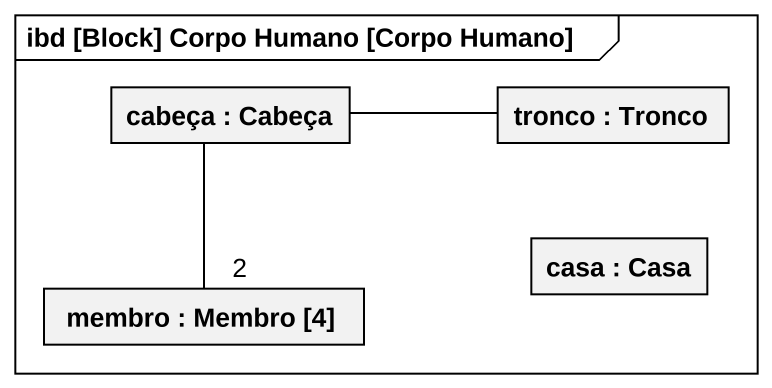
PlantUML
@startuml
mainframe ibd [Block] Corpo Humano [Corpo Humano]
rectangle "cabeça : Cabeça" as cabeça
rectangle "tronco : Tronco" as tronco
rectangle "casa : Casa" as casa
rectangle "membro : Membro [4]" as membro
cabeça -right- tronco
cabeça -- "2" membro
@enduml
